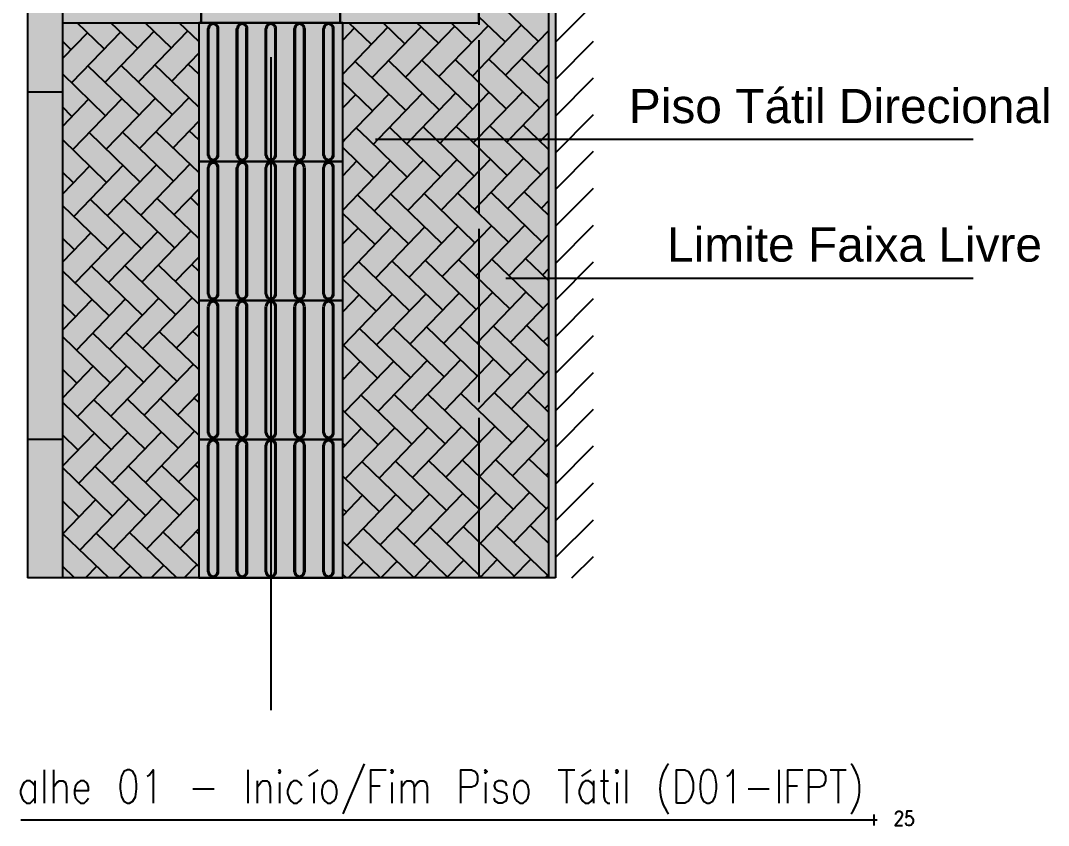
# Model space of a CAD drawing. Header units: feet. Extents: x 203667 to 205527, y 9204857 to 9205156.
# Drawn here: x 203698.282 to 203701.242, y 9204916.003 to 9204918.32 of the extents above; entities that cross this region are included whole.
import ezdxf

# ---------------------------------------------------------------- set-up
doc = ezdxf.new("R2010")
doc.units = ezdxf.units.FT
doc.header["$LTSCALE"] = 0.3
doc.header["$MEASUREMENT"] = 0
doc.layers.add('PDF_0', color=7, linetype='Continuous', true_color=0x929498)
doc.layers.add('PDF_A_Piso_Tatil', color=7, linetype='Continuous', true_color=0xffffa3)
for name, color, linetype in [('PDF_A_Cotas', 7, 'Continuous'), ('PDF_A_Texto', 7, 'Continuous'), ('PDF_Text', 7, 'Continuous')]:
    doc.layers.add(name, color=color, linetype=linetype)
doc.styles.add('PDF Arial', font='arial.ttf')

msp = doc.modelspace()

# ---------------------------------------------------------------- hatches: boundary and pattern name
at = {"layer": 'PDF_0', "true_color": 0xf7f7f7, "transparency": 33554559}
for points in [[(203699.802, 9204919.3124), (203698.403, 9204919.3124), (203698.403, 9204918.7129), (203699.6021, 9204918.7129), (203699.6021, 9204918.3132), (203699.2098, 9204918.3132), (203699.2098, 9204916.7154), (203699.802, 9204916.7154)], [(203698.7953, 9204918.3132), (203698.403, 9204918.3132), (203698.403, 9204916.7154), (203698.7953, 9204916.7154)]]:
    msp.add_hatch(color=7, dxfattribs=at).paths.add_polyline_path(points)
at = {"layer": 'PDF_0', "transparency": 33554559}
msp.add_hatch(color=7, dxfattribs=at).paths.add_polyline_path([(203699.8221, 9204919.3124), (203699.802, 9204919.3124), (203699.802, 9204916.7154), (203699.8221, 9204916.7154)])
at = {"layer": 'PDF_A_Cotas', "true_color": 0xdfdfdf, "transparency": 33554559}
msp.add_hatch(color=254, dxfattribs=at).paths.add_polyline_path([(203698.403, 9204919.3124), (203698.3026, 9204919.3124), (203698.3026, 9204916.7154), (203698.403, 9204916.7154)])
at = {"layer": 'PDF_A_Piso_Tatil', "transparency": 33554559}
msp.add_hatch(color=256, dxfattribs=at).paths.add_polyline_path([(203699.6021, 9204918.7129), (203698.403, 9204918.7129), (203698.403, 9204918.3132), (203698.7953, 9204918.3132), (203698.7953, 9204916.7154), (203699.2098, 9204916.7154), (203699.2098, 9204918.3132), (203699.6021, 9204918.3132)])

# ---------------------------------------------------------------- linework, layer by layer
at = {"layer": 'PDF_0', "color": 7, "lineweight": 25}
for points in [[(203698.3026, 9204919.3124), (203698.3026, 9204916.7154)], [(203698.403, 9204919.3124), (203698.403, 9204916.7154)], [(203699.802, 9204919.3124), (203699.802, 9204916.7154)], [(203699.8221, 9204919.3124), (203699.8221, 9204916.7154)], [(203699.8221, 9204918.2571), (203699.9321, 9204918.3671)], [(203698.8218, 9204917.9314), (203698.8218, 9204918.2963)], [(203698.8239, 9204918.2963), (203698.8239, 9204917.9314)], [(203698.8493, 9204917.9314), (203698.8493, 9204918.2963)], [(203698.8514, 9204918.2963), (203698.8514, 9204917.9314)], [(203698.9042, 9204917.9314), (203698.9042, 9204918.2963)], [(203698.9074, 9204918.2963), (203698.9074, 9204917.9314)], [(203698.9317, 9204917.9314), (203698.9317, 9204918.2963)], [(203698.9349, 9204918.2963), (203698.9349, 9204917.9314)], [(203698.9878, 9204917.9314), (203698.9878, 9204918.2963)], [(203698.9899, 9204918.2963), (203698.9899, 9204917.9314)], [(203699.0153, 9204917.9314), (203699.0153, 9204918.2963)], [(203699.0174, 9204918.2963), (203699.0174, 9204917.9314)], [(203699.0703, 9204917.9314), (203699.0703, 9204918.2963)], [(203699.0734, 9204918.2963), (203699.0734, 9204917.9314)], [(203699.0978, 9204917.9314), (203699.0978, 9204918.2963)], [(203699.1009, 9204918.2963), (203699.1009, 9204917.9314)], [(203699.1538, 9204917.9314), (203699.1538, 9204918.2963)], [(203699.1559, 9204918.2963), (203699.1559, 9204917.9314)], [(203699.1813, 9204917.9314), (203699.1813, 9204918.2963)], [(203699.1834, 9204918.2963), (203699.1834, 9204917.9314)], [(203699.8221, 9204918.1503), (203699.9321, 9204918.2603)], [(203699.8221, 9204918.0446), (203699.9321, 9204918.1546)], [(203698.403, 9204918.1133), (203698.3026, 9204918.1133)], [(203699.8221, 9204917.9388), (203699.9321, 9204918.0488)], [(203699.8221, 9204917.8331), (203699.9321, 9204917.9431)], [(203698.8218, 9204917.5317), (203698.8218, 9204917.8966)], [(203698.8239, 9204917.8966), (203698.8239, 9204917.5317)], [(203698.8493, 9204917.5317), (203698.8493, 9204917.8966)], [(203698.8514, 9204917.8966), (203698.8514, 9204917.5317)], [(203698.9042, 9204917.5317), (203698.9042, 9204917.8966)], [(203698.9074, 9204917.8966), (203698.9074, 9204917.5317)], [(203698.9317, 9204917.5317), (203698.9317, 9204917.8966)], [(203698.9349, 9204917.8966), (203698.9349, 9204917.5317)], [(203698.9878, 9204917.5317), (203698.9878, 9204917.8966)], [(203698.9899, 9204917.8966), (203698.9899, 9204917.5317)], [(203699.0153, 9204917.5317), (203699.0153, 9204917.8966)], [(203699.0174, 9204917.8966), (203699.0174, 9204917.5317)], [(203699.0703, 9204917.5317), (203699.0703, 9204917.8966)], [(203699.0734, 9204917.8966), (203699.0734, 9204917.5317)], [(203699.0978, 9204917.5317), (203699.0978, 9204917.8966)], [(203699.1009, 9204917.8966), (203699.1009, 9204917.5317)], [(203699.1538, 9204917.5317), (203699.1538, 9204917.8966)], [(203699.1559, 9204917.8966), (203699.1559, 9204917.5317)], [(203699.1813, 9204917.5317), (203699.1813, 9204917.8966)], [(203699.1834, 9204917.8966), (203699.1834, 9204917.5317)], [(203699.8221, 9204917.7274), (203699.9321, 9204917.8373)], [(203699.8221, 9204917.6206), (203699.9321, 9204917.7305)], [(203699.8221, 9204917.5148), (203699.9321, 9204917.6248)], [(203699.8221, 9204917.4091), (203699.9321, 9204917.5191)], [(203698.8218, 9204917.132), (203698.8218, 9204917.4968)], [(203698.8239, 9204917.4968), (203698.8239, 9204917.132)], [(203698.8493, 9204917.132), (203698.8493, 9204917.4968)], [(203698.8514, 9204917.4968), (203698.8514, 9204917.132)], [(203698.9042, 9204917.132), (203698.9042, 9204917.4968)], [(203698.9074, 9204917.4968), (203698.9074, 9204917.132)], [(203698.9317, 9204917.132), (203698.9317, 9204917.4968)], [(203698.9349, 9204917.4968), (203698.9349, 9204917.132)], [(203698.9878, 9204917.132), (203698.9878, 9204917.4968)], [(203698.9899, 9204917.4968), (203698.9899, 9204917.132)], [(203699.0153, 9204917.132), (203699.0153, 9204917.4968)], [(203699.0174, 9204917.4968), (203699.0174, 9204917.132)], [(203699.0703, 9204917.132), (203699.0703, 9204917.4968)], [(203699.0734, 9204917.4968), (203699.0734, 9204917.132)], [(203699.0978, 9204917.132), (203699.0978, 9204917.4968)], [(203699.1009, 9204917.4968), (203699.1009, 9204917.132)], [(203699.1538, 9204917.132), (203699.1538, 9204917.4968)], [(203699.1559, 9204917.4968), (203699.1559, 9204917.132)], [(203699.1813, 9204917.132), (203699.1813, 9204917.4968)], [(203699.1834, 9204917.4968), (203699.1834, 9204917.132)], [(203699.8221, 9204917.3033), (203699.9321, 9204917.4133)], [(203699.8221, 9204917.1965), (203699.9321, 9204917.3065)], [(203699.8221, 9204917.0908), (203699.9321, 9204917.2008)], [(203698.403, 9204917.1141), (203698.3026, 9204917.1141)], [(203698.8218, 9204916.7323), (203698.8218, 9204917.0971)], [(203698.8239, 9204917.0971), (203698.8239, 9204916.7323)], [(203698.8493, 9204916.7323), (203698.8493, 9204917.0971)], [(203698.8514, 9204917.0971), (203698.8514, 9204916.7323)], [(203698.9042, 9204916.7323), (203698.9042, 9204917.0971)], [(203698.9074, 9204917.0971), (203698.9074, 9204916.7323)], [(203698.9317, 9204916.7323), (203698.9317, 9204917.0971)], [(203698.9349, 9204917.0971), (203698.9349, 9204916.7323)], [(203698.9878, 9204916.7323), (203698.9878, 9204917.0971)], [(203698.9899, 9204917.0971), (203698.9899, 9204916.7323)], [(203699.0153, 9204916.7323), (203699.0153, 9204917.0971)], [(203699.0174, 9204917.0971), (203699.0174, 9204916.7323)], [(203699.0703, 9204916.7323), (203699.0703, 9204917.0971)], [(203699.0734, 9204917.0971), (203699.0734, 9204916.7323)], [(203699.0978, 9204916.7323), (203699.0978, 9204917.0971)], [(203699.1009, 9204917.0971), (203699.1009, 9204916.7323)], [(203699.1538, 9204916.7323), (203699.1538, 9204917.0971)], [(203699.1559, 9204917.0971), (203699.1559, 9204916.7323)], [(203699.1813, 9204916.7323), (203699.1813, 9204917.0971)], [(203699.1834, 9204917.0971), (203699.1834, 9204916.7323)], [(203699.8221, 9204916.9851), (203699.9321, 9204917.095)], [(203699.8221, 9204916.8793), (203699.9321, 9204916.9893)], [(203699.8221, 9204916.7736), (203699.9321, 9204916.8825)], [(203699.8697, 9204916.7154), (203699.9321, 9204916.7767)], [(203699.8221, 9204916.7154), (203698.3026, 9204916.7154)]]:
    msp.add_lwpolyline(points, dxfattribs=at)
at = {"layer": 'PDF_0', "color": 20, "lineweight": 25, "true_color": 0xf43d00}
for points in [[(203699.6021, 9204918.807), (203699.6021, 9204918.3068)], [(203699.6021, 9204918.2635), (203699.6021, 9204917.7644)], [(203699.0026, 9204918.2138), (203699.0026, 9204916.965), (203699.0026, 9204916.3347)], [(203699.6021, 9204917.72), (203699.6021, 9204917.2209)], [(203699.6021, 9204917.1764), (203699.6021, 9204916.7154)]]:
    msp.add_lwpolyline(points, dxfattribs=at)
at = {"layer": 'PDF_0', "color": 7, "lineweight": 25}
for points in [[(203698.403, 9204918.3132), (203698.8027, 9204918.3132), (203698.8027, 9204918.7129), (203698.403, 9204918.7129)], [(203698.8027, 9204918.3132), (203699.2024, 9204918.3132), (203699.2024, 9204918.7129), (203698.8027, 9204918.7129)], [(203699.2024, 9204918.3132), (203699.6021, 9204918.3132), (203699.6021, 9204918.7129), (203699.2024, 9204918.7129)], [(203698.7953, 9204917.9135), (203699.2098, 9204917.9135), (203699.2098, 9204918.3132), (203698.7953, 9204918.3132)], [(203698.7953, 9204917.5138), (203699.2098, 9204917.5138), (203699.2098, 9204917.9135), (203698.7953, 9204917.9135)], [(203698.7953, 9204917.1141), (203699.2098, 9204917.1141), (203699.2098, 9204917.5138), (203698.7953, 9204917.5138)], [(203698.7953, 9204916.7154), (203699.2098, 9204916.7154), (203699.2098, 9204917.1141), (203698.7953, 9204917.1141)]]:
    msp.add_lwpolyline(points, close=True, dxfattribs=at)
at = {"layer": 'PDF_0', "color": 251, "lineweight": 25, "true_color": 0x636363}
for points in [[(203699.7734, 9204918.2592), (203699.6265, 9204918.4009)], [(203699.6772, 9204918.2582), (203699.6021, 9204918.3301)], [(203698.5236, 9204918.2381), (203698.4453, 9204918.3132)], [(203698.6198, 9204918.2392), (203698.5426, 9204918.3132)], [(203698.716, 9204918.2413), (203698.6409, 9204918.3132)], [(203698.7953, 9204918.2592), (203698.7393, 9204918.3132)], [(203699.3399, 9204918.3005), (203699.2098, 9204918.1651)], [(203699.2437, 9204918.2984), (203699.2098, 9204918.2635)], [(203699.2923, 9204918.2508), (203699.2278, 9204918.3132)], [(203699.4361, 9204918.3015), (203699.2944, 9204918.1556)], [(203699.3885, 9204918.2529), (203699.3262, 9204918.3132)], [(203699.5324, 9204918.3037), (203699.3907, 9204918.1567)], [(203699.4848, 9204918.255), (203699.4234, 9204918.3132)], [(203699.6286, 9204918.3047), (203699.4869, 9204918.1588)], [(203699.581, 9204918.2561), (203699.5218, 9204918.3132)], [(203699.7248, 9204918.3068), (203699.5831, 9204918.1598)], [(203698.4749, 9204918.2846), (203698.403, 9204918.2106)], [(203698.5712, 9204918.2867), (203698.4295, 9204918.1398)], [(203698.6674, 9204918.2889), (203698.5257, 9204918.1419)], [(203698.7636, 9204918.2899), (203698.6219, 9204918.1429)], [(203699.802, 9204918.2899), (203699.6783, 9204918.162)], [(203698.4274, 9204918.236), (203698.403, 9204918.2603)], [(203698.7953, 9204918.2254), (203698.7181, 9204918.145)], [(203699.7766, 9204918.0679), (203699.6296, 9204918.2095)], [(203699.802, 9204918.1376), (203699.7259, 9204918.2106)], [(203698.623, 9204918.0478), (203698.476, 9204918.1895)], [(203698.7192, 9204918.0488), (203698.5722, 9204918.1905)], [(203698.7953, 9204918.07), (203698.6684, 9204918.1926)], [(203698.7953, 9204918.1651), (203698.7647, 9204918.1937)], [(203699.3917, 9204918.0605), (203699.2458, 9204918.2021)], [(203699.4879, 9204918.0626), (203699.342, 9204918.2043)], [(203699.5842, 9204918.0636), (203699.4372, 9204918.2053)], [(203699.6804, 9204918.0657), (203699.5334, 9204918.2074)], [(203699.802, 9204918.1916), (203699.7745, 9204918.1641)], [(203698.5267, 9204918.0456), (203698.403, 9204918.1662)], [(203699.2955, 9204918.0594), (203699.2098, 9204918.1419)], [(203698.4781, 9204918.0932), (203698.403, 9204918.015)], [(203698.5743, 9204918.0943), (203698.4326, 9204917.9484)], [(203698.6706, 9204918.0964), (203698.5289, 9204917.9494)], [(203698.7668, 9204918.0975), (203698.6251, 9204917.9515)], [(203699.2468, 9204918.1059), (203699.2098, 9204918.0679)], [(203699.3431, 9204918.108), (203699.2172, 9204917.978)], [(203699.4393, 9204918.1101), (203699.3124, 9204917.978), (203699.2976, 9204917.9632)], [(203699.5355, 9204918.1112), (203699.4065, 9204917.978)], [(203699.6317, 9204918.1133), (203699.5006, 9204917.978)], [(203699.728, 9204918.1144), (203699.5958, 9204917.978)], [(203699.802, 9204918.0943), (203699.6899, 9204917.978)], [(203698.4305, 9204918.0435), (203698.403, 9204918.071)], [(203698.7953, 9204918.0298), (203698.7213, 9204917.9526)], [(203698.7953, 9204917.9759), (203698.7678, 9204918.0023)], [(203699.2828, 9204917.978), (203699.249, 9204918.0108)], [(203699.3801, 9204917.978), (203699.3452, 9204918.0118)], [(203699.4784, 9204917.978), (203699.4414, 9204918.0139)], [(203699.5757, 9204917.978), (203699.5366, 9204918.015)], [(203699.674, 9204917.978), (203699.6328, 9204918.0171)], [(203699.7713, 9204917.978), (203699.729, 9204918.0182)], [(203698.5299, 9204917.8532), (203698.403, 9204917.9769)], [(203698.6261, 9204917.8553), (203698.4802, 9204917.997)], [(203698.7224, 9204917.8574), (203698.5764, 9204917.9981)], [(203698.7953, 9204917.8817), (203698.6716, 9204918.0002)], [(203699.2172, 9204917.978), (203699.2098, 9204917.9695)], [(203699.3959, 9204917.8691), (203699.2828, 9204917.978)], [(203699.4911, 9204917.8701), (203699.3801, 9204917.978)], [(203699.4065, 9204917.978), (203699.3938, 9204917.9642)], [(203699.5873, 9204917.8722), (203699.4784, 9204917.978)], [(203699.5006, 9204917.978), (203699.4901, 9204917.9663)], [(203699.6836, 9204917.8733), (203699.5757, 9204917.978)], [(203699.5958, 9204917.978), (203699.5863, 9204917.9685)], [(203699.7798, 9204917.8754), (203699.674, 9204917.978)], [(203699.6899, 9204917.978), (203699.6825, 9204917.9695)], [(203699.802, 9204917.9484), (203699.7713, 9204917.978)], [(203699.784, 9204917.978), (203699.7787, 9204917.9716)], [(203699.802, 9204917.9959), (203699.784, 9204917.978)], [(203699.2997, 9204917.8669), (203699.2098, 9204917.9537)], [(203699.3462, 9204917.9156), (203699.2098, 9204917.7739)], [(203699.25, 9204917.9145), (203699.2098, 9204917.8722)], [(203699.4425, 9204917.9177), (203699.3008, 9204917.7707)], [(203699.5387, 9204917.9188), (203699.397, 9204917.7728)], [(203699.6349, 9204917.9209), (203699.4932, 9204917.7739)], [(203699.7311, 9204917.923), (203699.5895, 9204917.776)], [(203698.4813, 9204917.9008), (203698.403, 9204917.8194)], [(203698.5775, 9204917.9029), (203698.4358, 9204917.7559)], [(203698.6737, 9204917.904), (203698.532, 9204917.757)], [(203698.77, 9204917.9061), (203698.6283, 9204917.7591)], [(203699.802, 9204917.8987), (203699.6857, 9204917.7781)], [(203698.4348, 9204917.8521), (203698.403, 9204917.8828)], [(203698.7953, 9204917.8342), (203698.7245, 9204917.7612)], [(203699.783, 9204917.683), (203699.637, 9204917.8246)], [(203699.802, 9204917.7591), (203699.7322, 9204917.8268)], [(203698.6304, 9204917.6629), (203698.4834, 9204917.8046)], [(203698.7255, 9204917.665), (203698.5796, 9204917.8067)], [(203698.7953, 9204917.6925), (203698.6758, 9204917.8077)], [(203698.7953, 9204917.7866), (203698.7721, 9204917.8098)], [(203699.3991, 9204917.6766), (203699.2521, 9204917.8183)], [(203699.4953, 9204917.6777), (203699.3484, 9204917.8194)], [(203699.5905, 9204917.6798), (203699.4446, 9204917.8215)], [(203699.6867, 9204917.6819), (203699.5408, 9204917.8236)], [(203699.802, 9204917.8003), (203699.7819, 9204917.7792)], [(203698.5341, 9204917.6618), (203698.403, 9204917.7876)], [(203699.3029, 9204917.6745), (203699.2098, 9204917.7644)], [(203698.4845, 9204917.7083), (203698.403, 9204917.6237)], [(203698.5807, 9204917.7104), (203698.439, 9204917.5635)], [(203698.6769, 9204917.7115), (203698.5352, 9204917.5656)], [(203698.7731, 9204917.7136), (203698.6314, 9204917.5666)], [(203699.3494, 9204917.7242), (203699.2098, 9204917.5783)], [(203699.2543, 9204917.7221), (203699.2098, 9204917.6766)], [(203699.4456, 9204917.7252), (203699.3039, 9204917.5783)], [(203699.5419, 9204917.7274), (203699.4002, 9204917.5804)], [(203699.6381, 9204917.7284), (203699.4964, 9204917.5825)], [(203699.7343, 9204917.7305), (203699.5926, 9204917.5836)], [(203698.4379, 9204917.6597), (203698.403, 9204917.6935)], [(203699.802, 9204917.703), (203699.6888, 9204917.5857)], [(203698.7953, 9204917.6385), (203698.7277, 9204917.5688)], [(203698.7953, 9204917.5984), (203698.7752, 9204917.6174)], [(203699.4023, 9204917.4842), (203699.2553, 9204917.6259)], [(203699.4985, 9204917.4863), (203699.3515, 9204917.628)], [(203699.5947, 9204917.4873), (203699.4478, 9204917.629)], [(203699.691, 9204917.4894), (203699.544, 9204917.6311)], [(203699.7861, 9204917.4916), (203699.6402, 9204917.6322)], [(203699.802, 9204917.5709), (203699.7364, 9204917.6343)], [(203698.5373, 9204917.4694), (203698.403, 9204917.5994)], [(203698.6335, 9204917.4704), (203698.4866, 9204917.6121)], [(203698.7298, 9204917.4725), (203698.5828, 9204917.6142)], [(203698.7953, 9204917.5032), (203698.679, 9204917.6163)], [(203699.802, 9204917.6047), (203699.7851, 9204917.5867)], [(203699.3061, 9204917.4831), (203699.2098, 9204917.5751)], [(203699.2574, 9204917.5296), (203699.2098, 9204917.481)], [(203699.3536, 9204917.5317), (203699.212, 9204917.3848)], [(203699.4499, 9204917.5328), (203699.3082, 9204917.3869)], [(203699.545, 9204917.5349), (203699.4033, 9204917.3879)], [(203699.6413, 9204917.537), (203699.4996, 9204917.39)], [(203699.7375, 9204917.5381), (203699.5958, 9204917.3911)], [(203698.4887, 9204917.5169), (203698.403, 9204917.4281)], [(203698.4411, 9204917.4672), (203698.403, 9204917.5042)], [(203698.5838, 9204917.518), (203698.4432, 9204917.371)], [(203698.6801, 9204917.5201), (203698.5384, 9204917.3731)], [(203698.7763, 9204917.5212), (203698.6346, 9204917.3752)], [(203699.802, 9204917.5074), (203699.692, 9204917.3932)], [(203698.7953, 9204917.4429), (203698.7308, 9204917.3763)], [(203699.7904, 9204917.2991), (203699.6434, 9204917.4408)], [(203699.802, 9204917.3816), (203699.7396, 9204917.4419)], [(203698.5405, 9204917.2769), (203698.403, 9204917.4101)], [(203698.6367, 9204917.279), (203698.4897, 9204917.4207)], [(203698.7329, 9204917.2801), (203698.586, 9204917.4218)], [(203698.7953, 9204917.315), (203698.6822, 9204917.4239)], [(203698.7953, 9204917.4091), (203698.7784, 9204917.4249)], [(203699.4055, 9204917.2917), (203699.2585, 9204917.4334)], [(203699.5017, 9204917.2938), (203699.3547, 9204917.4355)], [(203699.5979, 9204917.2959), (203699.4509, 9204917.4376)], [(203699.6941, 9204917.297), (203699.5472, 9204917.4387)], [(203699.3092, 9204917.2907), (203699.2098, 9204917.3869)], [(203699.802, 9204917.4091), (203699.7882, 9204917.3953)], [(203698.4919, 9204917.3245), (203698.403, 9204917.2325)], [(203698.5881, 9204917.3255), (203698.4464, 9204917.1796)], [(203698.6843, 9204917.3277), (203698.5426, 9204917.1807)], [(203698.7795, 9204917.3298), (203698.6378, 9204917.1828)], [(203699.2606, 9204917.3382), (203699.2098, 9204917.2854)], [(203699.3568, 9204917.3393), (203699.2151, 9204917.1923)], [(203699.453, 9204917.3414), (203699.3114, 9204917.1944)], [(203699.5493, 9204917.3425), (203699.4076, 9204917.1965)], [(203699.6444, 9204917.3446), (203699.5038, 9204917.1976)], [(203699.7407, 9204917.3456), (203699.599, 9204917.1997)], [(203698.4443, 9204917.2758), (203698.403, 9204917.316)], [(203699.213, 9204917.2885), (203699.2098, 9204917.2917)], [(203699.802, 9204917.3118), (203699.6952, 9204917.2008)], [(203698.7953, 9204917.2473), (203698.734, 9204917.1839)], [(203698.7953, 9204917.2198), (203698.7816, 9204917.2335)], [(203699.4086, 9204917.1003), (203699.2617, 9204917.242)], [(203699.5049, 9204917.1014), (203699.3579, 9204917.2431)], [(203699.6011, 9204917.1035), (203699.4541, 9204917.2452)], [(203699.6973, 9204917.1045), (203699.5503, 9204917.2462)], [(203699.7935, 9204917.1067), (203699.6466, 9204917.2484)], [(203699.802, 9204917.1923), (203699.7428, 9204917.2505)], [(203698.5437, 9204917.0845), (203698.403, 9204917.2209)], [(203698.6399, 9204917.0866), (203698.4929, 9204917.2283)], [(203698.7361, 9204917.0887), (203698.5891, 9204917.2304)], [(203698.7953, 9204917.1257), (203698.6854, 9204917.2314)], [(203699.802, 9204917.2135), (203699.7914, 9204917.2029)], [(203699.3124, 9204917.0982), (203699.2098, 9204917.1976)], [(203699.2638, 9204917.1458), (203699.2098, 9204917.0897)], [(203699.36, 9204917.1468), (203699.2183, 9204917.0009)], [(203699.4562, 9204917.149), (203699.3145, 9204917.002)], [(203699.5524, 9204917.1511), (203699.4107, 9204917.0041)], [(203699.6487, 9204917.1521), (203699.507, 9204917.0051)], [(203699.7449, 9204917.1542), (203699.6032, 9204917.0073)], [(203698.495, 9204917.132), (203698.403, 9204917.0369)], [(203698.4474, 9204917.0834), (203698.403, 9204917.1268)], [(203698.5913, 9204917.1342), (203698.4496, 9204916.9872)], [(203698.6875, 9204917.1352), (203698.5458, 9204916.9893)], [(203698.7837, 9204917.1373), (203698.642, 9204916.9903)], [(203699.802, 9204917.1162), (203699.6984, 9204917.0094)], [(203699.2162, 9204917.0971), (203699.2098, 9204917.1035)], [(203699.7005, 9204916.9132), (203699.5535, 9204917.0548)], [(203699.7967, 9204916.9142), (203699.6497, 9204917.0559)], [(203699.802, 9204917.0041), (203699.746, 9204917.058)], [(203698.5468, 9204916.8931), (203698.403, 9204917.0326)], [(203698.6431, 9204916.8941), (203698.4971, 9204917.0358)], [(203698.7393, 9204916.8962), (203698.5923, 9204917.0379)], [(203698.7953, 9204916.9364), (203698.6885, 9204917.039)], [(203698.7953, 9204917.0517), (203698.7382, 9204916.9925)], [(203698.7953, 9204917.0316), (203698.7848, 9204917.0411)], [(203699.4118, 9204916.9079), (203699.2659, 9204917.0496)], [(203699.508, 9204916.91), (203699.3621, 9204917.0517)], [(203699.6043, 9204916.911), (203699.4573, 9204917.0527)], [(203699.3156, 9204916.9058), (203699.2098, 9204917.0083)], [(203699.802, 9204917.0178), (203699.7946, 9204917.0104)], [(203698.4982, 9204916.9396), (203698.403, 9204916.8412)], [(203698.4506, 9204916.8909), (203698.403, 9204916.9375)], [(203698.5944, 9204916.9417), (203698.4527, 9204916.7947)], [(203698.6906, 9204916.9438), (203698.549, 9204916.7968)], [(203698.7869, 9204916.9449), (203698.6452, 9204916.7979)], [(203699.2669, 9204916.9533), (203699.2098, 9204916.8941)], [(203699.3632, 9204916.9554), (203699.2215, 9204916.8085)], [(203699.4594, 9204916.9565), (203699.3177, 9204916.8106)], [(203699.5556, 9204916.9586), (203699.4139, 9204916.8116)], [(203699.6518, 9204916.9597), (203699.5101, 9204916.8138)], [(203699.7481, 9204916.9618), (203699.6064, 9204916.8148)], [(203699.2204, 9204916.9047), (203699.2098, 9204916.9142)], [(203699.802, 9204916.9206), (203699.7026, 9204916.8169)], [(203698.7953, 9204916.8561), (203698.7414, 9204916.8)], [(203698.7953, 9204916.8423), (203698.7879, 9204916.8486)], [(203699.416, 9204916.7154), (203699.2691, 9204916.8571)], [(203699.5112, 9204916.7175), (203699.3653, 9204916.8592)], [(203699.6074, 9204916.7186), (203699.4615, 9204916.8603)], [(203699.7037, 9204916.7207), (203699.5577, 9204916.8624)], [(203699.7999, 9204916.7228), (203699.6529, 9204916.8645)], [(203699.802, 9204916.8148), (203699.7491, 9204916.8656)], [(203698.5363, 9204916.7154), (203698.4041, 9204916.8423)], [(203698.6335, 9204916.7154), (203698.5003, 9204916.8444)], [(203698.7319, 9204916.7154), (203698.5965, 9204916.8455)], [(203698.7953, 9204916.7482), (203698.6917, 9204916.8476)], [(203699.3188, 9204916.7154), (203699.2098, 9204916.8201)], [(203699.802, 9204916.8222), (203699.7988, 9204916.819)], [(203699.2701, 9204916.7609), (203699.2257, 9204916.7154)], [(203699.3663, 9204916.763), (203699.3198, 9204916.7154)], [(203699.4626, 9204916.7651), (203699.415, 9204916.7154)], [(203699.5588, 9204916.7662), (203699.5091, 9204916.7154)], [(203699.655, 9204916.7683), (203699.6043, 9204916.7154)], [(203699.7512, 9204916.7693), (203699.6984, 9204916.7154)], [(203698.4379, 9204916.7154), (203698.403, 9204916.7493)], [(203698.4051, 9204916.7461), (203698.403, 9204916.7429)], [(203698.5014, 9204916.7482), (203698.4696, 9204916.7154)], [(203698.5976, 9204916.7493), (203698.5648, 9204916.7154)], [(203698.6938, 9204916.7514), (203698.6589, 9204916.7154)], [(203698.79, 9204916.7524), (203698.753, 9204916.7154)], [(203699.2204, 9204916.7154), (203699.2098, 9204916.7249)], [(203699.802, 9204916.7249), (203699.7925, 9204916.7154)]]:
    msp.add_lwpolyline(points, dxfattribs=at)
at = {"layer": 'PDF_0', "color": 7, "lineweight": 25}
for centre, radius, start, end in [((203698.8371, 9204918.2968), 0.0153, 359.989, 181.3843), ((203698.8371, 9204918.2968), 0.0122, 359.9836, 181.3733), ((203698.9206, 9204918.2968), 0.0153, 359.989, 181.3843), ((203698.9206, 9204918.2968), 0.0122, 359.9836, 181.3733), ((203699.0031, 9204918.2968), 0.0153, 359.989, 181.3843), ((203699.0031, 9204918.2968), 0.0122, 359.9836, 181.3733), ((203699.0856, 9204918.2968), 0.0153, 359.989, 181.3843), ((203699.0856, 9204918.2968), 0.0122, 359.9836, 181.3733), ((203699.1691, 9204918.2968), 0.0153, 359.989, 181.3843), ((203699.1691, 9204918.2968), 0.0122, 359.9836, 181.3733), ((203698.8371, 9204917.932), 0.0153, 178.6268, 0.0164), ((203698.8371, 9204917.932), 0.0122, 178.6267, 0.0164), ((203698.9206, 9204917.932), 0.0153, 178.6268, 0.0164), ((203698.9206, 9204917.932), 0.0122, 178.6267, 0.0164), ((203699.0031, 9204917.932), 0.0153, 178.6268, 0.0164), ((203699.0031, 9204917.932), 0.0122, 178.6267, 0.0164), ((203699.0856, 9204917.932), 0.0153, 178.6268, 0.0164), ((203699.0856, 9204917.932), 0.0122, 178.6267, 0.0164), ((203699.1691, 9204917.932), 0.0153, 178.6268, 0.0164), ((203699.1691, 9204917.932), 0.0122, 178.6267, 0.0164), ((203698.8371, 9204917.8971), 0.0153, 359.989, 181.3843), ((203698.8371, 9204917.8971), 0.0122, 359.9836, 181.3733), ((203698.9206, 9204917.8971), 0.0153, 359.989, 181.3843), ((203698.9206, 9204917.8971), 0.0122, 359.9836, 181.3733), ((203699.0031, 9204917.8971), 0.0153, 359.989, 181.3843), ((203699.0031, 9204917.8971), 0.0122, 359.9836, 181.3733), ((203699.0856, 9204917.8971), 0.0153, 359.989, 181.3843), ((203699.0856, 9204917.8971), 0.0122, 359.9836, 181.3733), ((203699.1691, 9204917.8971), 0.0153, 359.989, 181.3843), ((203699.1691, 9204917.8971), 0.0122, 359.9836, 181.3733), ((203698.8371, 9204917.5323), 0.0153, 178.6268, 0.0164), ((203698.8371, 9204917.5323), 0.0122, 178.6267, 0.0164), ((203698.9206, 9204917.5323), 0.0153, 178.6268, 0.0164), ((203698.9206, 9204917.5323), 0.0122, 178.6267, 0.0164), ((203699.0031, 9204917.5323), 0.0153, 178.6268, 0.0164), ((203699.0031, 9204917.5323), 0.0122, 178.6267, 0.0164), ((203699.0856, 9204917.5323), 0.0153, 178.6268, 0.0164), ((203699.0856, 9204917.5323), 0.0122, 178.6267, 0.0164), ((203699.1691, 9204917.5323), 0.0153, 178.6268, 0.0164), ((203699.1691, 9204917.5323), 0.0122, 178.6267, 0.0164), ((203698.8371, 9204917.4974), 0.0153, 359.989, 181.3843), ((203698.8371, 9204917.4974), 0.0122, 359.9836, 181.3733), ((203698.9206, 9204917.4974), 0.0153, 359.989, 181.3843), ((203698.9206, 9204917.4974), 0.0122, 359.9836, 181.3733), ((203699.0031, 9204917.4974), 0.0153, 359.989, 181.3843), ((203699.0031, 9204917.4974), 0.0122, 359.9836, 181.3733), ((203699.0856, 9204917.4974), 0.0153, 359.989, 181.3843), ((203699.0856, 9204917.4974), 0.0122, 359.9836, 181.3733), ((203699.1691, 9204917.4974), 0.0153, 359.989, 181.3843), ((203699.1691, 9204917.4974), 0.0122, 359.9836, 181.3733), ((203698.8371, 9204917.1326), 0.0153, 178.6268, 0.0164), ((203698.8371, 9204917.1326), 0.0122, 178.6267, 0.0164), ((203698.9206, 9204917.1326), 0.0153, 178.6268, 0.0164), ((203698.9206, 9204917.1326), 0.0122, 178.6267, 0.0164), ((203699.0031, 9204917.1326), 0.0153, 178.6268, 0.0164), ((203699.0031, 9204917.1326), 0.0122, 178.6267, 0.0164), ((203699.0856, 9204917.1326), 0.0153, 178.6268, 0.0164), ((203699.0856, 9204917.1326), 0.0122, 178.6267, 0.0164), ((203699.1691, 9204917.1326), 0.0153, 178.6268, 0.0164), ((203699.1691, 9204917.1326), 0.0122, 178.6267, 0.0164), ((203698.8371, 9204917.0977), 0.0153, 359.989, 181.3843), ((203698.8371, 9204917.0977), 0.0122, 359.9836, 181.3733), ((203698.9206, 9204917.0977), 0.0153, 359.989, 181.3843), ((203698.9206, 9204917.0977), 0.0122, 359.9836, 181.3733), ((203699.0031, 9204917.0977), 0.0153, 359.989, 181.3843), ((203699.0031, 9204917.0977), 0.0122, 359.9836, 181.3733), ((203699.0856, 9204917.0977), 0.0153, 359.989, 181.3843), ((203699.0856, 9204917.0977), 0.0122, 359.9836, 181.3733), ((203699.1691, 9204917.0977), 0.0153, 359.989, 181.3843), ((203699.1691, 9204917.0977), 0.0122, 359.9836, 181.3733), ((203698.8371, 9204916.7329), 0.0153, 178.6268, 0.0164), ((203698.8371, 9204916.7329), 0.0122, 178.6267, 0.0164), ((203698.9206, 9204916.7329), 0.0153, 178.6268, 0.0164), ((203698.9206, 9204916.7329), 0.0122, 178.6267, 0.0164), ((203699.0031, 9204916.7329), 0.0153, 178.6268, 0.0164), ((203699.0031, 9204916.7329), 0.0122, 178.6267, 0.0164), ((203699.0856, 9204916.7329), 0.0153, 178.6268, 0.0164), ((203699.0856, 9204916.7329), 0.0122, 178.6267, 0.0164), ((203699.1691, 9204916.7329), 0.0153, 178.6268, 0.0164), ((203699.1691, 9204916.7329), 0.0122, 178.6267, 0.0164)]:
    msp.add_arc(centre, radius, start, end, dxfattribs=at)
at = {"layer": 'PDF_A_Texto', "lineweight": 25}
for points in [[(203699.3039, 9204917.978), (203701.0244, 9204917.978)], [(203699.6793, 9204917.5783), (203701.0244, 9204917.5783)], [(203699.2712, 9204916.1804), (203699.2098, 9204916.0366)], [(203698.3502, 9204916.1624), (203698.3502, 9204916.0672)], [(203698.3777, 9204916.1624), (203698.3777, 9204916.0672)], [(203698.6473, 9204916.1444), (203698.6536, 9204916.1486), (203698.6642, 9204916.1624), (203698.6642, 9204916.0672)], [(203698.937, 9204916.1624), (203698.937, 9204916.0672)], [(203699.1126, 9204916.1444), (203699.139, 9204916.1624)], [(203699.2913, 9204916.0672), (203699.2913, 9204916.1624), (203699.3346, 9204916.1624)], [(203699.5503, 9204916.0672), (203699.5503, 9204916.1624), (203699.581, 9204916.1624), (203699.5916, 9204916.1582), (203699.5947, 9204916.1529), (203699.5979, 9204916.1444), (203699.5979, 9204916.1307), (203699.5947, 9204916.1211), (203699.5916, 9204916.1169), (203699.581, 9204916.1127), (203699.5503, 9204916.1127)], [(203699.8305, 9204916.1624), (203699.8781, 9204916.1624)], [(203699.8538, 9204916.1624), (203699.8538, 9204916.0672)], [(203699.8982, 9204916.1444), (203699.9247, 9204916.1624)], [(203699.9617, 9204916.1624), (203699.9617, 9204916.0852), (203699.9659, 9204916.0725), (203699.9722, 9204916.0672), (203699.9786, 9204916.0672)], [(203700.0262, 9204916.1624), (203700.0262, 9204916.0672)], [(203700.3159, 9204916.1444), (203700.3233, 9204916.1486), (203700.3328, 9204916.1624), (203700.3328, 9204916.0672)], [(203700.465, 9204916.1624), (203700.465, 9204916.0672)], [(203700.4914, 9204916.0672), (203700.4914, 9204916.1624), (203700.5348, 9204916.1624)], [(203700.5517, 9204916.0672), (203700.5517, 9204916.1624), (203700.5824, 9204916.1624), (203700.5929, 9204916.1582), (203700.5961, 9204916.1529), (203700.5993, 9204916.1444), (203700.5993, 9204916.1307), (203700.5961, 9204916.1211), (203700.5929, 9204916.1169), (203700.5824, 9204916.1127), (203700.5517, 9204916.1127)], [(203700.613, 9204916.1624), (203700.6596, 9204916.1624)], [(203700.6363, 9204916.1624), (203700.6363, 9204916.0672)], [(203698.3237, 9204916.1169), (203698.3163, 9204916.1264), (203698.31, 9204916.1307), (203698.2994, 9204916.1307), (203698.2931, 9204916.1264), (203698.2867, 9204916.1169), (203698.2825, 9204916.1032), (203698.2825, 9204916.0947), (203698.2867, 9204916.081), (203698.2931, 9204916.0725), (203698.2994, 9204916.0672), (203698.31, 9204916.0672), (203698.3163, 9204916.0725), (203698.3237, 9204916.081)], [(203698.3237, 9204916.1307), (203698.3237, 9204916.0672)], [(203698.3777, 9204916.1127), (203698.3872, 9204916.1264), (203698.3946, 9204916.1307), (203698.4041, 9204916.1307), (203698.4115, 9204916.1264), (203698.4147, 9204916.1127), (203698.4147, 9204916.0672)], [(203698.4379, 9204916.1032), (203698.4781, 9204916.1032), (203698.4781, 9204916.1127), (203698.4749, 9204916.1211), (203698.4718, 9204916.1264), (203698.4654, 9204916.1307), (203698.4548, 9204916.1307), (203698.4485, 9204916.1264), (203698.4411, 9204916.1169), (203698.4379, 9204916.1032), (203698.4379, 9204916.0947), (203698.4411, 9204916.081), (203698.4485, 9204916.0725), (203698.4548, 9204916.0672), (203698.4654, 9204916.0672), (203698.4718, 9204916.0725), (203698.4781, 9204916.081)], [(203698.7784, 9204916.1085), (203698.8397, 9204916.1085)], [(203698.9635, 9204916.1307), (203698.9635, 9204916.0672)], [(203698.9635, 9204916.1127), (203698.974, 9204916.1264), (203698.9804, 9204916.1307), (203698.991, 9204916.1307), (203698.9973, 9204916.1264), (203699.0015, 9204916.1127), (203699.0015, 9204916.0672)], [(203699.028, 9204916.1264), (203699.028, 9204916.0672)], [(203699.0925, 9204916.1169), (203699.0851, 9204916.1264), (203699.0787, 9204916.1307), (203699.0681, 9204916.1307), (203699.0618, 9204916.1264), (203699.0555, 9204916.1169), (203699.0512, 9204916.1032), (203699.0512, 9204916.0947), (203699.0555, 9204916.081), (203699.0618, 9204916.0725), (203699.0681, 9204916.0672), (203699.0787, 9204916.0672), (203699.0851, 9204916.0725), (203699.0925, 9204916.081)], [(203699.1263, 9204916.1264), (203699.1263, 9204916.0672)], [(203699.2913, 9204916.1169), (203699.3177, 9204916.1169)], [(203699.3515, 9204916.1264), (203699.3515, 9204916.0672)], [(203699.379, 9204916.1307), (203699.379, 9204916.0672)], [(203699.379, 9204916.1127), (203699.3885, 9204916.1264), (203699.3959, 9204916.1307), (203699.4055, 9204916.1307), (203699.4129, 9204916.1264), (203699.416, 9204916.1127), (203699.416, 9204916.0672)], [(203699.416, 9204916.1127), (203699.4256, 9204916.1264), (203699.433, 9204916.1307), (203699.4425, 9204916.1307), (203699.4499, 9204916.1264), (203699.453, 9204916.1127), (203699.453, 9204916.0672)], [(203699.6212, 9204916.1264), (203699.6212, 9204916.0672)], [(203699.6825, 9204916.1169), (203699.6793, 9204916.1264), (203699.6688, 9204916.1307), (203699.6582, 9204916.1307), (203699.6487, 9204916.1264), (203699.6455, 9204916.1169), (203699.6487, 9204916.1085), (203699.655, 9204916.1032), (203699.6719, 9204916.0989), (203699.6793, 9204916.0947), (203699.6825, 9204916.0852), (203699.6825, 9204916.081), (203699.6793, 9204916.0725), (203699.6688, 9204916.0672), (203699.6582, 9204916.0672), (203699.6487, 9204916.0725), (203699.6455, 9204916.081)], [(203699.9321, 9204916.1169), (203699.9247, 9204916.1264), (203699.9183, 9204916.1307), (203699.9077, 9204916.1307), (203699.9014, 9204916.1264), (203699.895, 9204916.1169), (203699.8908, 9204916.1032), (203699.8908, 9204916.0947), (203699.895, 9204916.081), (203699.9014, 9204916.0725), (203699.9077, 9204916.0672), (203699.9183, 9204916.0672), (203699.9247, 9204916.0725), (203699.9321, 9204916.081)], [(203699.9321, 9204916.1307), (203699.9321, 9204916.0672)], [(203699.9521, 9204916.1307), (203699.9754, 9204916.1307)], [(203699.9987, 9204916.1264), (203699.9987, 9204916.0672)], [(203700.3772, 9204916.1085), (203700.4375, 9204916.1085)], [(203700.4914, 9204916.1169), (203700.5189, 9204916.1169)], [(203700.7389, 9204916.0344), (203700.7389, 9204916.0027)], [(203700.8023, 9204916.0344), (203700.8023, 9204916.0366), (203700.8034, 9204916.0397), (203700.8055, 9204916.0418), (203700.8087, 9204916.044), (203700.8139, 9204916.044), (203700.8171, 9204916.0418), (203700.8182, 9204916.0397), (203700.8203, 9204916.0366), (203700.8203, 9204916.0323), (203700.8182, 9204916.0281), (203700.8161, 9204916.0217), (203700.8002, 9204916.0027), (203700.8213, 9204916.0027)], [(203700.8488, 9204916.044), (203700.834, 9204916.044), (203700.8319, 9204916.026), (203700.834, 9204916.0281), (203700.8383, 9204916.0302), (203700.8425, 9204916.0302), (203700.8467, 9204916.0281), (203700.8499, 9204916.0239), (203700.852, 9204916.0186), (203700.852, 9204916.0143), (203700.8499, 9204916.008), (203700.8467, 9204916.0038), (203700.8425, 9204916.0027), (203700.8383, 9204916.0027), (203700.834, 9204916.0038), (203700.8319, 9204916.0059), (203700.8309, 9204916.0101)], [(203698.2835, 9204916.0186), (203700.7484, 9204916.0186)]]:
    msp.add_lwpolyline(points, dxfattribs=at)
for points in [[(203698.5902, 9204916.1624), (203698.5796, 9204916.1582), (203698.5733, 9204916.1444), (203698.569, 9204916.1211), (203698.569, 9204916.1085), (203698.5733, 9204916.0852), (203698.5796, 9204916.0725), (203698.5902, 9204916.0672), (203698.5965, 9204916.0672), (203698.6061, 9204916.0725), (203698.6135, 9204916.0852), (203698.6166, 9204916.1085), (203698.6166, 9204916.1211), (203698.6135, 9204916.1444), (203698.6061, 9204916.1582), (203698.5965, 9204916.1624)], [(203699.0248, 9204916.1582), (203699.028, 9204916.1529), (203699.0311, 9204916.1582), (203699.028, 9204916.1624)], [(203699.3484, 9204916.1582), (203699.3515, 9204916.1529), (203699.3547, 9204916.1582), (203699.3515, 9204916.1624)], [(203699.618, 9204916.1582), (203699.6212, 9204916.1529), (203699.6254, 9204916.1582), (203699.6212, 9204916.1624)], [(203699.9955, 9204916.1582), (203699.9987, 9204916.1529), (203700.0029, 9204916.1582), (203699.9987, 9204916.1624)], [(203700.171, 9204916.0672), (203700.171, 9204916.1624), (203700.1943, 9204916.1624), (203700.2049, 9204916.1582), (203700.2112, 9204916.1486), (203700.2154, 9204916.1402), (203700.2186, 9204916.1264), (203700.2186, 9204916.1032), (203700.2154, 9204916.0905), (203700.2112, 9204916.081), (203700.2049, 9204916.0725), (203700.1943, 9204916.0672)], [(203700.2588, 9204916.1624), (203700.2482, 9204916.1582), (203700.2419, 9204916.1444), (203700.2387, 9204916.1211), (203700.2387, 9204916.1085), (203700.2419, 9204916.0852), (203700.2482, 9204916.0725), (203700.2588, 9204916.0672), (203700.2651, 9204916.0672), (203700.2757, 9204916.0725), (203700.2821, 9204916.0852), (203700.2863, 9204916.1085), (203700.2863, 9204916.1211), (203700.2821, 9204916.1444), (203700.2757, 9204916.1582), (203700.2651, 9204916.1624)], [(203699.1665, 9204916.1307), (203699.1591, 9204916.1264), (203699.1527, 9204916.1169), (203699.1496, 9204916.1032), (203699.1496, 9204916.0947), (203699.1527, 9204916.081), (203699.1591, 9204916.0725), (203699.1665, 9204916.0672), (203699.176, 9204916.0672), (203699.1834, 9204916.0725), (203699.1897, 9204916.081), (203699.1929, 9204916.0947), (203699.1929, 9204916.1032), (203699.1897, 9204916.1169), (203699.1834, 9204916.1264), (203699.176, 9204916.1307)], [(203699.7195, 9204916.1307), (203699.7121, 9204916.1264), (203699.7058, 9204916.1169), (203699.7026, 9204916.1032), (203699.7026, 9204916.0947), (203699.7058, 9204916.081), (203699.7121, 9204916.0725), (203699.7195, 9204916.0672), (203699.729, 9204916.0672), (203699.7364, 9204916.0725), (203699.7428, 9204916.081), (203699.746, 9204916.0947), (203699.746, 9204916.1032), (203699.7428, 9204916.1169), (203699.7364, 9204916.1264), (203699.729, 9204916.1307)]]:
    msp.add_lwpolyline(points, close=True, dxfattribs=at)
for centre, start, end in [((203700.2404, 9204916.1085), 142.189, 217.811), ((203700.5806, 9204916.1085), 322.189, 37.811)]:
    msp.add_arc(centre, 0.1173, start, end, dxfattribs=at)
at = {"layer": 'PDF_A_Texto', "transparency": 33554559}
for points in [[(203699.2098, 9204917.978), (203699.3039, 9204917.9907), (203699.3039, 9204917.9653)], [(203699.6021, 9204917.5783), (203699.6793, 9204917.5899), (203699.6793, 9204917.5656)]]:
    msp.add_solid(points, dxfattribs=at)

# ---------------------------------------------------------------- texts
at = {"layer": 'PDF_Text', "attachment_point": 7, "style": 'PDF Arial'}
for s, insert, char_height in [('Piso Tátil Direcional', (203700.0336, 9204918.0229), 0.098612), ('Limite Faixa Livre', (203700.1435, 9204917.6242), 0.098625)]:
    msp.add_mtext(s, dxfattribs=dict(at, insert=insert, char_height=char_height))

doc.saveas('drawing.dxf')
